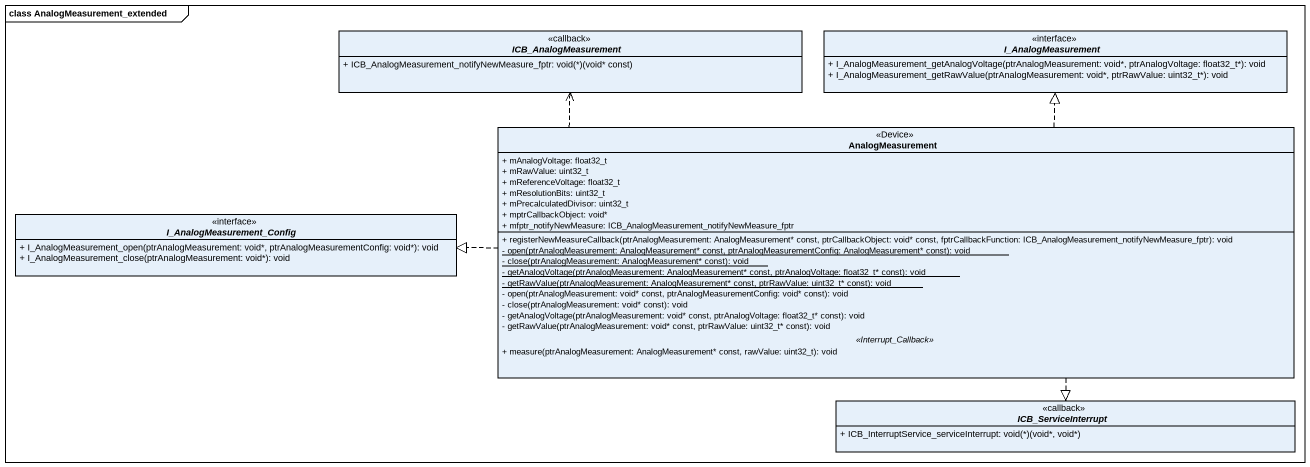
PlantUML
@startuml
mainframe class AnalogMeasurement_extended
hide circle
hide empty members
skinparam classAttributeIconSize 0
interface ICB_AnalogMeasurement <<callback>> {
  {field} + ICB_AnalogMeasurement_notifyNewMeasure_fptr: void(*)(void* const)
}
interface I_AnalogMeasurement {
  + I_AnalogMeasurement_getAnalogVoltage(ptrAnalogMeasurement: void*, ptrAnalogVoltage: float32_t*): void
  + I_AnalogMeasurement_getRawValue(ptrAnalogMeasurement: void*, ptrRawValue: uint32_t*): void
}
class AnalogMeasurement <<Device>> {
  + mAnalogVoltage: float32_t
  + mRawValue: uint32_t
  + mReferenceVoltage: float32_t
  + mResolutionBits: uint32_t
  + mPrecalculatedDivisor: uint32_t
  + mptrCallbackObject: void*
  + mfptr_notifyNewMeasure: ICB_AnalogMeasurement_notifyNewMeasure_fptr
  --
  + registerNewMeasureCallback(ptrAnalogMeasurement: AnalogMeasurement* const, ptrCallbackObject: void* const, fptrCallbackFunction: ICB_AnalogMeasurement_notifyNewMeasure_fptr): void
  {static} - open(ptrAnalogMeasurement: AnalogMeasurement* const, ptrAnalogMeasurementConfig: AnalogMeasurement* const): void
  {static} - close(ptrAnalogMeasurement: AnalogMeasurement* const): void
  {static} - getAnalogVoltage(ptrAnalogMeasurement: AnalogMeasurement* const, ptrAnalogVoltage: float32_t* const): void
  {static} - getRawValue(ptrAnalogMeasurement: AnalogMeasurement* const, ptrRawValue: uint32_t* const): void
  - open(ptrAnalogMeasurement: void* const, ptrAnalogMeasurementConfig: void* const): void
  - close(ptrAnalogMeasurement: void* const): void
  - getAnalogVoltage(ptrAnalogMeasurement: void* const, ptrAnalogVoltage: float32_t* const): void
  - getRawValue(ptrAnalogMeasurement: void* const, ptrRawValue: uint32_t* const): void
  .. <<Interrupt_Callback>> ..
  + measure(ptrAnalogMeasurement: AnalogMeasurement* const, rawValue: uint32_t): void
}
interface I_AnalogMeasurement_Config {
  + I_AnalogMeasurement_open(ptrAnalogMeasurement: void*, ptrAnalogMeasurementConfig: void*): void
  + I_AnalogMeasurement_close(ptrAnalogMeasurement: void*): void
}
interface ICB_ServiceInterrupt <<callback>> {
  {field} + ICB_InterruptService_serviceInterrupt: void(*)(void*, void*)
}
AnalogMeasurement .left.> ICB_AnalogMeasurement
AnalogMeasurement .up.|> I_AnalogMeasurement
AnalogMeasurement .left.|> I_AnalogMeasurement_Config
AnalogMeasurement ..|> ICB_ServiceInterrupt
@enduml
